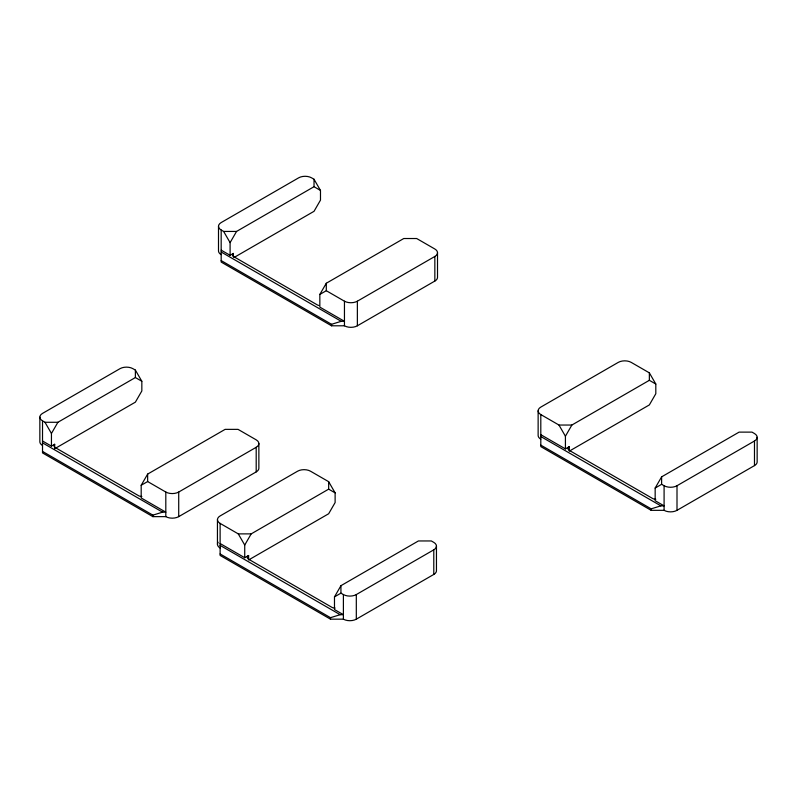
<?xml version="1.0" encoding="UTF-8"?>
<svg xmlns="http://www.w3.org/2000/svg" width="797" height="797" viewBox="0 0 797 797"><rect width="100%" height="100%" fill="white"/><g stroke="black" fill="none" stroke-linecap="round" stroke-linejoin="round"><path stroke-width="1.2" d="M54.674 448.751L54.674 444.278L51.446 446.141L51.446 433.468L57.902 422.28L135.38 377.549L141.836 381.275L141.836 390.968L135.38 402.156L55.312 448.372M233.322 256.783L233.322 253.436L230.094 255.299L230.094 242.627L236.55 231.439L314.028 186.707L320.484 190.433L320.484 200.127L314.028 211.315L233.969 257.531M42.52 451.431L152.885 515.141L162.578 512.162L165.806 512.162L141.189 497.956L141.189 485.273L147.644 474.095L225.123 429.364L238.034 429.364L256.196 439.844A9.136 5.27 0 0 1 256.196 447.306L256.196 471.904L178.717 516.635A9.136 5.27 0 0 1 165.806 516.635L152.885 516.635L42.52 452.915L42.52 420.856A9.136 5.27 0 0 1 42.52 413.404L119.998 368.672A9.136 5.27 0 0 1 132.91 368.672L135.38 370.097L141.836 381.275M221.177 260.589L331.542 324.299L341.226 321.321L344.453 321.321L319.836 307.114L319.836 294.432L326.292 283.254L403.77 238.522L416.682 238.522L434.843 249.003A9.136 5.27 0 0 1 434.843 256.465L434.843 281.062L357.365 325.794A9.136 5.27 0 0 1 344.453 325.794L331.542 325.794L221.177 262.074L221.177 230.014A9.136 5.27 0 0 1 221.177 222.562L298.646 177.831A9.136 5.27 0 0 1 311.567 177.831L314.028 179.255L320.484 190.433M244.729 557.731L244.729 545.058L251.185 533.88L328.663 489.149L335.119 492.875L335.119 502.568L328.663 513.746L248.604 559.972L248.604 555.499L244.729 557.731L220.121 543.524M220.121 553.955L330.486 617.675L340.17 614.696L343.397 614.696L334.481 609.546L334.481 596.873L340.937 585.685L418.415 540.954L431.326 540.954L433.787 542.378A9.136 5.27 0 0 1 433.787 549.83L433.787 574.438L356.309 619.169A9.136 5.27 0 0 1 343.397 619.169L330.486 619.169L220.121 555.449L220.121 523.39A9.136 5.27 0 0 1 220.121 515.938L297.59 471.206A9.136 5.27 0 0 1 310.511 471.206L328.663 481.687L335.119 492.875M565.422 448.9L565.422 436.228L571.877 425.04L649.356 380.308L655.811 384.034L655.811 393.728L649.356 404.916L569.297 451.132L569.297 446.659L565.422 448.9L540.804 434.684M540.804 445.125L651.169 508.845L660.852 505.856L664.09 505.856L655.164 500.715L655.164 488.043L661.62 476.855L739.098 432.123L752.009 432.123L754.48 433.548A9.136 5.27 0 0 1 754.48 441L754.48 465.607L677.002 510.329A9.136 5.27 0 0 1 664.09 510.329L651.169 510.329L540.804 446.619L540.804 414.56A9.136 5.27 0 0 1 540.804 407.098L618.283 362.376A9.136 5.27 0 0 1 631.194 362.376L649.356 372.857L655.811 384.034M54.674 444.278L54.326 444.756A4.563 2.64 0 0 0 55.312 447.625L138.608 495.714A4.563 2.64 0 0 0 141.836 496.491M233.322 253.436L232.973 253.914A4.563 2.64 0 0 0 233.969 256.783L317.256 304.872A4.563 2.64 0 0 0 318.73 305.44M319.836 294.432L326.292 290.706L326.292 283.254M326.292 290.706L344.453 301.196A9.136 5.27 0 0 0 357.365 301.196L434.843 256.465M141.189 485.273L147.644 481.547L147.644 474.095M147.644 481.547L165.806 492.038A9.136 5.27 0 0 0 178.717 492.038L256.196 447.306M334.481 596.873L340.937 593.147L340.937 585.685M340.937 593.147L343.397 594.562A9.136 5.27 0 0 0 356.309 594.562L433.787 549.83M655.164 488.043L661.62 484.307L661.62 476.855M661.62 484.307L664.09 485.732A9.136 5.27 0 0 0 677.002 485.732L754.48 441M221.177 230.014L223.638 231.439L236.55 231.439M42.52 420.856L44.991 422.28L57.902 422.28M540.804 414.56L558.966 425.04L571.877 425.04M220.121 523.39L238.273 533.88L251.185 533.88M221.177 250.148L230.094 255.299M221.177 252.011L341.226 321.321M540.804 436.547L660.852 505.856M42.52 440.99L51.446 446.141M42.52 442.853L162.578 512.162M220.121 545.387L340.17 614.696M558.966 425.04L565.422 436.228M223.638 231.439L230.094 242.627M238.273 533.88L244.729 545.058M44.991 422.28L51.446 433.468M757.15 437.274L757.15 461.871A9.136 5.27 0 0 1 754.48 465.607M677.002 485.732L677.002 510.329M664.09 485.732L664.09 510.329M651.169 508.845L651.169 510.329M649.356 372.857L649.356 380.308M538.134 410.834L538.134 435.431A9.136 5.27 0 0 0 540.804 439.157M437.513 252.729L437.513 277.336A9.136 5.27 0 0 1 434.843 281.062M436.457 546.104L436.457 570.712A9.136 5.27 0 0 1 433.787 574.438M357.365 301.196L357.365 325.794M356.309 594.562L356.309 619.169M344.453 301.196L344.453 325.794M343.397 594.562L343.397 619.169M331.542 324.299L331.542 325.794M330.486 617.675L330.486 619.169M328.663 481.687L328.663 489.149M314.028 179.255L314.028 186.707M258.866 443.57L258.866 468.178A9.136 5.27 0 0 1 256.196 471.904M218.498 226.288L218.498 250.896A9.136 5.27 0 0 0 221.177 254.622M217.442 519.664L217.442 544.271M178.717 492.038L178.717 516.635M165.806 492.038L165.806 516.635M152.885 515.141L152.885 516.635M135.38 370.097L135.38 377.549M39.85 417.13L39.85 441.737A9.136 5.27 0 0 0 42.52 445.463M569.297 446.659A4.563 2.64 0 0 0 569.297 450.385L652.584 498.474A4.563 2.64 0 0 0 655.811 499.251M220.121 547.997A9.136 5.27 0 0 1 218.139 542.249M248.604 555.499A4.563 2.64 0 0 0 248.604 559.225L331.891 607.314A4.563 2.64 0 0 0 335.119 608.081"/></g></svg>
